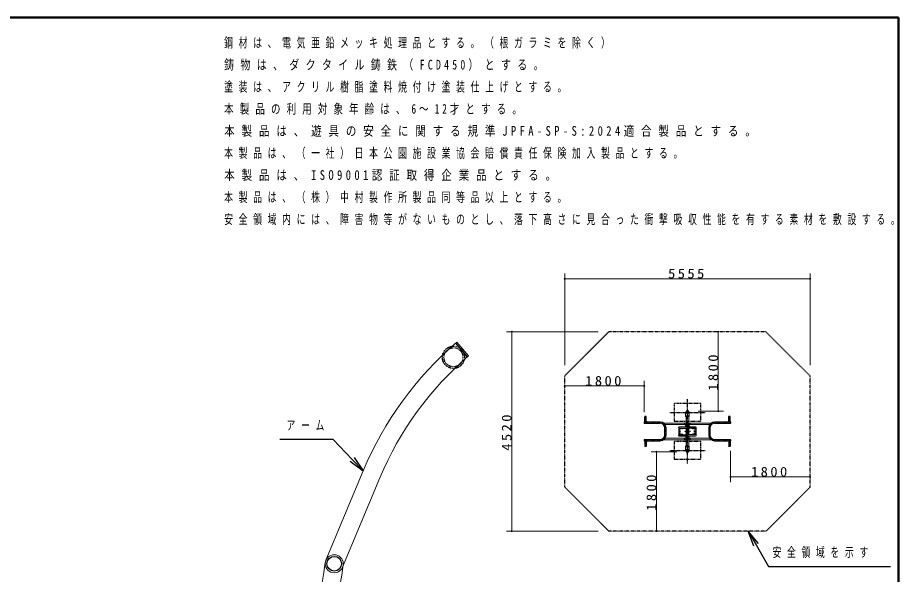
# Model space of a CAD drawing. Units: millimetres at full size, with parts at other scales. Extents: x -11724 to 0, y -2278 to 7380.
# Drawn here: x -4987 to 0, y 4226 to 7380 of the extents above; entities that cross this region are included whole.
import ezdxf

# ---------------------------------------------------------------- set-up
doc = ezdxf.new("R2010")
doc.units = ezdxf.units.MM
for name, pattern in [('USER2', [6, 3, -1, 1, -1]), ('USER3', [8, 3, -1, 1, -1, 1, -1]), ('USER4', [8, 5, -3])]:
    doc.linetypes.add(name, pattern=pattern)
for name, color, linetype, lineweight in [('A3図枠', 7, 'Continuous', 25), ('線', 2, 'Continuous', 25), ('補助', 2, 'Continuous', 25)]:
    doc.layers.add(name, color=color, linetype=linetype, lineweight=lineweight)
doc.styles.add('ＭＳ ゴシック', font='')
doc.styles.get('ＭＳ ゴシック').set_extended_font_data('MS Gothic')

# ---------------------------------------------------------------- blocks, each defined once
blk = doc.blocks.new('dimension_origin')
at = {"color": 0, "linetype": 'Continuous', "lineweight": -2}
blk.add_circle((0, 0), 1.25, dxfattribs=at)

msp = doc.modelspace()

# ---------------------------------------------------------------- linework, layer by layer
at = {"layer": 'A3図枠', "lineweight": 50}
for p, q in [((0, 7380), (-11550, 7380)), ((0, -630), (0, 7380))]:
    msp.add_line(p, q, dxfattribs=at)
at = {"layer": '線', "linetype": 'USER3'}
for p, q in [((-1888.894, 5351.179), (-1638.894, 5601.179)), ((-750, 5601.179), (-1638.894, 5601.179)), ((-750, 5601.179), (-500, 5351.179)), ((-1888.894, 4721.054), (-1888.894, 5351.179)), ((-500, 4721.054), (-500, 5351.179)), ((-1638.894, 4471.054), (-1888.894, 4721.054)), ((-500, 4721.054), (-750, 4471.054)), ((-750, 4471.054), (-1638.894, 4471.054))]:
    msp.add_line(p, q, dxfattribs=at)
at = {"layer": '線'}
for p, q in [((-2438.668, 5459.305), (-2504.951, 5536.833)), ((-1198.176, 5153.203), (-1198.176, 5153.929)), ((-1198.176, 5151.522), (-1198.176, 5150.518)), ((-1197.926, 5154.179), (-1190.926, 5154.179)), ((-1190.926, 5151.772), (-1197.926, 5151.772)), ((-1190.926, 5150.268), (-1197.926, 5150.268)), ((-1196.926, 5154.679), (-1196.926, 5154.179)), ((-1196.926, 5154.679), (-1191.926, 5154.679)), ((-1196.926, 5154.179), (-1191.926, 5154.179)), ((-1196.726, 5155.304), (-1192.126, 5155.304)), ((-1196.726, 5155.304), (-1196.726, 5154.679)), ((-1196.726, 5154.679), (-1192.126, 5154.679)), ((-1196.588, 5155.304), (-1196.588, 5155.554)), ((-1196.588, 5155.554), (-1192.263, 5155.554)), ((-1196.588, 5155.304), (-1192.263, 5155.304)), ((-1195.426, 5156.642), (-1193.426, 5156.642)), ((-1194.458, 5154.679), (-1194.626, 5155.304)), ((-1194.225, 5154.679), (-1194.393, 5155.304)), ((-1192.263, 5155.304), (-1192.263, 5155.554)), ((-1192.126, 5155.304), (-1192.126, 5154.679)), ((-1191.926, 5154.679), (-1191.926, 5154.179)), ((-1190.676, 5153.203), (-1190.676, 5153.929)), ((-1190.676, 5151.522), (-1190.676, 5150.518)), ((-1426.926, 5092.617), (-1436.926, 5092.617)), ((-1426.926, 5092.117), (-1436.926, 5092.117)), ((-1428.051, 5120.617), (-1435.801, 5120.617)), ((-1428.051, 5119.367), (-1435.801, 5119.367)), ((-1435.568, 5118.198), (-1433.457, 5120.309)), ((-1428.318, 5112.585), (-1435.568, 5119.835)), ((-1435.568, 5112.585), (-1428.318, 5119.835)), ((-1428.318, 5106.972), (-1435.568, 5114.222)), ((-1435.568, 5106.972), (-1428.318, 5114.222)), ((-1428.318, 5101.36), (-1435.568, 5108.61)), ((-1435.568, 5101.36), (-1428.318, 5108.61)), ((-1428.318, 5095.747), (-1435.568, 5102.997)), ((-1435.568, 5095.747), (-1428.318, 5102.997)), ((-1433.005, 5094.821), (-1435.568, 5097.384)), ((-1435.551, 5093.879), (-1435.551, 5119.117)), ((-1428.3, 5093.879), (-1435.551, 5093.879)), ((-1434.301, 5092.117), (-1434.301, 5090.367)), ((-1430.882, 5094.821), (-1428.318, 5097.384)), ((-1428.318, 5118.198), (-1430.43, 5120.309)), ((-1429.551, 5092.117), (-1429.551, 5090.367)), ((-1428.301, 5093.879), (-1428.301, 5119.117)), ((-1198.176, 5119.867), (-1198.176, 5123.617)), ((-1190.676, 5119.867), (-1190.676, 5123.617)), ((-951.926, 5092.617), (-961.926, 5092.617)), ((-951.926, 5092.117), (-961.926, 5092.117)), ((-953.051, 5120.617), (-960.801, 5120.617)), ((-953.051, 5119.367), (-960.801, 5119.367)), ((-960.568, 5118.198), (-958.457, 5120.309)), ((-953.318, 5112.585), (-960.568, 5119.835)), ((-960.568, 5112.585), (-953.318, 5119.835)), ((-953.318, 5106.972), (-960.568, 5114.222)), ((-960.568, 5106.972), (-953.318, 5114.222)), ((-953.318, 5101.36), (-960.568, 5108.61)), ((-960.568, 5101.36), (-953.318, 5108.61)), ((-953.318, 5095.747), (-960.568, 5102.997)), ((-960.568, 5095.747), (-953.318, 5102.997)), ((-958.005, 5094.821), (-960.568, 5097.384)), ((-960.551, 5093.879), (-960.551, 5119.117)), ((-953.3, 5093.879), (-960.551, 5093.879)), ((-959.301, 5092.117), (-959.301, 5090.367)), ((-955.882, 5094.821), (-953.318, 5097.384)), ((-953.318, 5118.198), (-955.43, 5120.309)), ((-954.551, 5092.117), (-954.551, 5090.367)), ((-953.301, 5093.879), (-953.301, 5119.117)), ((-1242.726, 5054.492), (-1242.726, 5017.742)), ((-1242.726, 5054.492), (-1198.846, 5054.492)), ((-1205.676, 5074.367), (-1183.176, 5074.367)), ((-1205.676, 5072.117), (-1205.676, 5074.367)), ((-1205.676, 5072.117), (-1183.176, 5072.117)), ((-1205.051, 5065.429), (-1183.801, 5065.429)), ((-1205.051, 5065.429), (-1205.051, 5062.017)), ((-1201.988, 5072.117), (-1201.988, 5065.429)), ((-1198.846, 5017.742), (-1198.846, 5054.492)), ((-1198.176, 5065.429), (-1198.176, 5072.117)), ((-1190.676, 5065.429), (-1190.676, 5072.117)), ((-1146.126, 5054.492), (-1190.005, 5054.492)), ((-1190.005, 5017.742), (-1190.005, 5054.492)), ((-1186.863, 5065.429), (-1186.863, 5072.117)), ((-1183.801, 5065.429), (-1183.801, 5062.017)), ((-1183.176, 5072.117), (-1183.176, 5074.367)), ((-1146.126, 5054.492), (-1146.126, 5017.742)), ((-1242.726, 5017.742), (-1198.846, 5017.742)), ((-1205.676, 5000.117), (-1183.176, 5000.117)), ((-1205.676, 4997.867), (-1205.676, 5000.117)), ((-1205.676, 4997.867), (-1183.176, 4997.867)), ((-1205.051, 5006.804), (-1205.051, 5010.217)), ((-1205.051, 5006.804), (-1183.801, 5006.804)), ((-1201.988, 5006.804), (-1201.988, 5000.117)), ((-1198.176, 5000.117), (-1198.176, 5006.804)), ((-1190.676, 5000.117), (-1190.676, 5006.804)), ((-1146.126, 5017.742), (-1190.005, 5017.742)), ((-1186.863, 5000.117), (-1186.863, 5006.804)), ((-1183.801, 5006.804), (-1183.801, 5010.217)), ((-1183.176, 4997.867), (-1183.176, 5000.117)), ((-1426.926, 4980.117), (-1436.926, 4980.117)), ((-1426.926, 4979.617), (-1436.926, 4979.617)), ((-1428.051, 4952.867), (-1435.801, 4952.867)), ((-1428.051, 4951.617), (-1435.801, 4951.617)), ((-1435.568, 4972.268), (-1430.425, 4977.412)), ((-1428.318, 4966.656), (-1435.568, 4973.906)), ((-1435.568, 4966.656), (-1428.318, 4973.906)), ((-1428.318, 4961.043), (-1435.568, 4968.293)), ((-1435.568, 4961.043), (-1428.318, 4968.293)), ((-1428.318, 4955.43), (-1435.568, 4962.68)), ((-1435.568, 4955.43), (-1428.318, 4962.68)), ((-1430.425, 4951.924), (-1435.568, 4957.068)), ((-1435.551, 4978.354), (-1435.551, 4953.117)), ((-1428.301, 4978.354), (-1435.551, 4978.354)), ((-1434.301, 4981.867), (-1434.301, 4980.117)), ((-1428.318, 4972.268), (-1433.462, 4977.412)), ((-1433.462, 4951.924), (-1428.318, 4957.068)), ((-1429.551, 4981.867), (-1429.551, 4980.117)), ((-1428.301, 4978.354), (-1428.301, 4953.117)), ((-1198.176, 4952.367), (-1198.176, 4948.617)), ((-1190.676, 4952.367), (-1190.676, 4948.617)), ((-951.926, 4980.117), (-961.926, 4980.117)), ((-951.926, 4979.617), (-961.926, 4979.617)), ((-953.051, 4952.867), (-960.801, 4952.867)), ((-953.051, 4951.617), (-960.801, 4951.617)), ((-960.568, 4972.268), (-955.425, 4977.412)), ((-953.318, 4966.656), (-960.568, 4973.906)), ((-960.568, 4966.656), (-953.318, 4973.906)), ((-953.318, 4961.043), (-960.568, 4968.293)), ((-960.568, 4961.043), (-953.318, 4968.293)), ((-953.318, 4955.43), (-960.568, 4962.68)), ((-960.568, 4955.43), (-953.318, 4962.68)), ((-955.425, 4951.924), (-960.568, 4957.068)), ((-960.551, 4978.354), (-960.551, 4953.117)), ((-953.301, 4978.354), (-960.551, 4978.354)), ((-959.301, 4981.867), (-959.301, 4980.117)), ((-953.318, 4972.268), (-958.462, 4977.412)), ((-958.462, 4951.924), (-953.318, 4957.068)), ((-954.551, 4981.867), (-954.551, 4980.117)), ((-953.301, 4978.354), (-953.301, 4953.117)), ((-1198.176, 4920.711), (-1198.176, 4921.715)), ((-1198.176, 4919.031), (-1198.176, 4918.304)), ((-1190.926, 4921.965), (-1197.926, 4921.965)), ((-1190.926, 4920.461), (-1197.926, 4920.461)), ((-1197.926, 4918.054), (-1190.926, 4918.054)), ((-1196.926, 4917.554), (-1196.926, 4918.054)), ((-1196.926, 4918.054), (-1191.926, 4918.054)), ((-1196.926, 4917.554), (-1191.926, 4917.554)), ((-1196.726, 4917.554), (-1192.126, 4917.554)), ((-1196.726, 4916.929), (-1196.726, 4917.554)), ((-1196.726, 4916.929), (-1192.126, 4916.929)), ((-1196.588, 4916.929), (-1196.588, 4916.679)), ((-1196.588, 4916.929), (-1192.263, 4916.929)), ((-1196.588, 4916.679), (-1192.263, 4916.679)), ((-1195.426, 4915.592), (-1193.426, 4915.592)), ((-1194.458, 4917.554), (-1194.626, 4916.929)), ((-1194.225, 4917.554), (-1194.393, 4916.929)), ((-1192.263, 4916.929), (-1192.263, 4916.679)), ((-1192.126, 4916.929), (-1192.126, 4917.554)), ((-1191.926, 4917.554), (-1191.926, 4918.054)), ((-1190.676, 4920.711), (-1190.676, 4921.715)), ((-1190.676, 4919.031), (-1190.676, 4918.304))]:
    msp.add_line(p, q, dxfattribs=at)
at = {"layer": '線', "color": 7, "lineweight": 13}
for p, q in [((-2433.423, 5463.789), (-2499.706, 5541.316)), ((-1204.468, 5120.242), (-1204.468, 5143.636)), ((-1184.383, 5120.242), (-1184.383, 5143.636)), ((-1348.676, 5090.367), (-1437.477, 5090.367)), ((-1184.758, 5119.867), (-1204.093, 5119.867)), ((-1201.988, 5119.867), (-1201.988, 5083.117)), ((-1186.863, 5083.117), (-1186.863, 5119.867)), ((-1040.176, 5090.367), (-951.443, 5090.367)), ((-1348.676, 5081.867), (-1437.477, 5081.867)), ((-1327.862, 5083.117), (-1060.989, 5083.117)), ((-1323.676, 5056.867), (-1323.676, 5015.367)), ((-1320.264, 5074.617), (-1068.587, 5074.617)), ((-1315.176, 5056.867), (-1315.176, 5015.367)), ((-1241.026, 5062.017), (-1147.826, 5062.017)), ((-1241.026, 5055.217), (-1197.826, 5055.217)), ((-1195.938, 5056.651), (-1197.826, 5055.217)), ((-1197.826, 5017.017), (-1197.826, 5055.217)), ((-1191.026, 5055.217), (-1192.913, 5056.651)), ((-1191.026, 5017.017), (-1191.026, 5055.217)), ((-1191.026, 5055.217), (-1147.826, 5055.217)), ((-1073.676, 5056.867), (-1073.676, 5015.367)), ((-1065.176, 5056.867), (-1065.176, 5015.367)), ((-1040.176, 5081.867), (-951.443, 5081.867)), ((-1348.676, 4990.367), (-1437.477, 4990.367)), ((-1327.862, 4989.117), (-1060.989, 4989.117)), ((-1320.264, 4997.617), (-1068.587, 4997.617)), ((-1241.026, 5017.017), (-1197.826, 5017.017)), ((-1241.026, 5010.217), (-1147.826, 5010.217)), ((-1201.988, 4989.117), (-1201.988, 4952.367)), ((-1195.938, 5015.582), (-1197.826, 5017.017)), ((-1191.026, 5017.017), (-1192.913, 5015.582)), ((-1191.026, 5017.017), (-1147.826, 5017.017)), ((-1186.863, 4952.367), (-1186.863, 4989.117)), ((-1040.176, 4990.367), (-951.417, 4990.367)), ((-1348.676, 4981.867), (-1437.477, 4981.867)), ((-1204.468, 4951.992), (-1204.468, 4928.597)), ((-1184.758, 4952.367), (-1204.093, 4952.367)), ((-1184.383, 4951.992), (-1184.383, 4928.597)), ((-1040.176, 4981.867), (-951.417, 4981.867)), ((-3241.146, 4306.438), (-3029.825, 4813.138)), ((-3147.006, 4267.176), (-2935.684, 4773.876))]:
    msp.add_line(p, q, dxfattribs=at)
at = {"layer": '線', "color": 20, "linetype": 'USER2'}
for p, q in [((-1194.426, 4853.617), (-1194.426, 5218.617)), ((-1294.426, 5143.617), (-1094.426, 5143.617)), ((-1205.738, 5143.617), (-1183.113, 5143.617)), ((-1348.676, 5086.117), (-1442.05, 5086.117)), ((-1319.426, 5056.867), (-1319.426, 5015.367)), ((-1069.426, 5056.867), (-1069.426, 5015.367)), ((-1040.176, 5086.117), (-946.801, 5086.117)), ((-1176.593, 5036.117), (-1212.258, 5036.117)), ((-1205.676, 5036.117), (-1183.176, 5036.117)), ((-1348.676, 4986.117), (-1442.05, 4986.117)), ((-1194.426, 4939.929), (-1194.426, 4917.304)), ((-1040.176, 4986.117), (-946.801, 4986.117)), ((-1294.426, 4928.617), (-1094.426, 4928.617))]:
    msp.add_line(p, q, dxfattribs=at)
at = {"layer": '線', "color": 4, "linetype": 'USER4'}
for p, q in [((-1241.608, 5016.966), (-1241.608, 5055.267)), ((-1234.808, 5017.017), (-1234.808, 5055.217)), ((-1213.396, 5076.867), (-1213.396, 5074.617)), ((-1213.396, 5076.867), (-1175.455, 5076.867)), ((-1201.988, 5065.429), (-1201.988, 5006.804)), ((-1186.863, 5006.804), (-1186.863, 5065.429)), ((-1175.455, 5076.867), (-1175.455, 5074.617)), ((-1154.043, 5017.017), (-1154.043, 5055.217)), ((-1147.243, 5016.966), (-1147.243, 5055.267)), ((-1213.396, 4995.367), (-1213.396, 4997.617)), ((-1213.396, 4995.367), (-1175.455, 4995.367)), ((-1175.455, 4995.367), (-1175.455, 4997.617))]:
    msp.add_line(p, q, dxfattribs=at)
for points in [[(-1269.426, 5193.617), (-1269.426, 5093.617), (-1119.426, 5093.617), (-1119.426, 5193.617)], [(-1269.426, 4978.617), (-1269.426, 4878.617), (-1119.426, 4878.617), (-1119.426, 4978.617)]]:
    msp.add_lwpolyline(points, close=True, dxfattribs=at)
at = {"layer": '線', "linetype": 'USER3'}
for radius in [63, 54]:
    msp.add_circle((-2519.076, 5455.941), radius, dxfattribs=at)
at = {"layer": '線', "color": 4, "linetype": 'USER4'}
for centre, radius in [((-1194.426, 5143.617), 7.562), ((-1194.426, 5042.742), 5.625), ((-1194.426, 5029.492), 5.625), ((-1194.426, 4928.617), 7.562)]:
    msp.add_circle(centre, radius, dxfattribs=at)
at = {"layer": '線'}
for centre, radius in [((-1194.426, 5123.617), 2.5), ((-1194.426, 5123.617), 2.163), ((-1194.426, 4948.617), 2.5), ((-1194.426, 4948.617), 2.163), ((-3194.076, 4286.807), 41.4)]:
    msp.add_circle(centre, radius, dxfattribs=at)
at = {"layer": '線', "color": 7, "lineweight": 13}
msp.add_circle((-3194.076, 4286.807), 51, dxfattribs=at)
for centre, radius, start, end in [((-1238.38, 4066.007), 1941, 130.52904, 157.36121), ((-1238.38, 4066.007), 1839, 130.52904, 157.36121), ((-1194.426, 5143.636), 10.043, 0, 180), ((-1348.676, 5056.867), 33.5, 0, 90), ((-1204.093, 5120.242), 0.375, 180, 270), ((-1184.758, 5120.242), 0.375, 270, 0), ((-1040.176, 5056.867), 33.5, 90, 180), ((-1348.676, 5056.867), 25, 0, 90), ((-1241.026, 5058.617), 3.4, 90, 270), ((-1194.426, 5054.66), 2.5, 52.76942, 127.23058), ((-1147.826, 5058.617), 3.4, 270, 90), ((-1040.176, 5056.867), 25, 90, 180), ((-1348.676, 5015.367), 33.5, 270, 0), ((-1348.676, 5015.367), 25, 270, 0), ((-1241.026, 5013.617), 3.4, 90, 270), ((-1194.426, 5017.573), 2.5, 232.76942, 307.23058), ((-1147.826, 5013.617), 3.4, 270, 90), ((-1040.176, 5015.367), 33.5, 180, 270), ((-1040.176, 5015.367), 25, 180, 270), ((-1204.093, 4951.992), 0.375, 90, 180), ((-1184.758, 4951.992), 0.375, 0, 90), ((-1194.426, 4928.597), 10.043, 180, 0), ((-5119.027, 4535.896), 1890, 324.8719, 352.6269), ((-5119.027, 4535.896), 1992, 325.54824, 352.6269)]:
    msp.add_arc(centre, radius, start, end, dxfattribs=at)
at = {"layer": '線'}
for centre, radius, start, end in [((-1198.551, 5153.203), 0.375, 293.3262, 0), ((-1198.551, 5150.518), 0.375, 293.3262, 0), ((-1197.926, 5153.929), 0.25, 90, 180), ((-1197.926, 5151.522), 0.25, 90, 180), ((-1197.926, 5150.518), 0.25, 180, 270), ((-1194.426, 5154.408), 2.448, 114.11411, 152.06758), ((-1194.426, 5154.408), 2.448, 27.93242, 65.88589), ((-1190.926, 5153.929), 0.25, 0, 90), ((-1190.926, 5151.522), 0.25, 0, 90), ((-1190.926, 5150.518), 0.25, 270, 0), ((-1190.301, 5153.203), 0.375, 180, 246.6738), ((-1190.301, 5150.518), 0.375, 180, 246.6738), ((-1436.926, 5092.367), 0.25, 90, 270), ((-1436.801, 5093.867), 1.25, 270, 0.56184), ((-1435.801, 5119.992), 0.625, 90, 270), ((-1435.801, 5119.117), 0.25, 0, 90), ((-1428.051, 5119.117), 0.25, 90, 180), ((-1427.051, 5093.867), 1.25, 179.43816, 270), ((-1428.051, 5119.992), 0.625, 270, 90), ((-1426.926, 5092.367), 0.25, 270, 90), ((-1194.426, 5123.617), 3.75, 0, 180), ((-961.926, 5092.367), 0.25, 90, 270), ((-961.801, 5093.867), 1.25, 270, 0.56184), ((-960.801, 5119.992), 0.625, 90, 270), ((-960.801, 5119.117), 0.25, 0, 90), ((-953.051, 5119.117), 0.25, 90, 180), ((-952.051, 5093.867), 1.25, 179.43816, 270), ((-953.051, 5119.992), 0.625, 270, 90), ((-951.926, 5092.367), 0.25, 270, 90), ((-1436.926, 4979.867), 0.25, 90, 270), ((-1436.801, 4978.367), 1.25, 359.43816, 90), ((-1435.801, 4952.242), 0.625, 90, 270), ((-1435.801, 4953.117), 0.25, 270, 0), ((-1427.051, 4978.367), 1.25, 90, 180.56184), ((-1428.051, 4953.117), 0.25, 180, 270), ((-1428.051, 4952.242), 0.625, 270, 90), ((-1426.926, 4979.867), 0.25, 270, 90), ((-1194.426, 4948.617), 3.75, 180, 0), ((-961.926, 4979.867), 0.25, 90, 270), ((-961.801, 4978.367), 1.25, 359.43816, 90), ((-960.801, 4952.242), 0.625, 90, 270), ((-960.801, 4953.117), 0.25, 270, 0), ((-952.051, 4978.367), 1.25, 90, 180.56184), ((-953.051, 4953.117), 0.25, 180, 270), ((-953.051, 4952.242), 0.625, 270, 90), ((-951.926, 4979.867), 0.25, 270, 90), ((-1198.551, 4921.715), 0.375, 0, 66.6738), ((-1198.551, 4919.031), 0.375, 0, 66.6738), ((-1197.926, 4921.715), 0.25, 90, 180), ((-1197.926, 4920.711), 0.25, 180, 270), ((-1197.926, 4918.304), 0.25, 180, 270), ((-1194.426, 4917.826), 2.448, 207.93242, 245.88589), ((-1194.426, 4917.826), 2.448, 294.11411, 332.06758), ((-1190.926, 4921.715), 0.25, 0, 90), ((-1190.926, 4920.711), 0.25, 270, 0), ((-1190.926, 4918.304), 0.25, 270, 0), ((-1190.301, 4921.715), 0.375, 113.3262, 180), ((-1190.301, 4919.031), 0.375, 113.3262, 180)]:
    msp.add_arc(centre, radius, start, end, dxfattribs=at)
at = {"layer": '線', "color": 20, "linetype": 'USER2'}
for centre, start, end in [((-1348.676, 5056.867), 0, 90), ((-1040.176, 5056.867), 90, 180), ((-1348.676, 5015.367), 270, 0), ((-1040.176, 5015.367), 180, 270)]:
    msp.add_arc(centre, 29.25, start, end, dxfattribs=at)
at = {"layer": '線', "color": 7, "lineweight": 13}
for centre, major_axis, start_param, end_param in [((-1437.477, 5086.117), (0, 4.25), 6.28318531, 9.42477796), ((-951.443, 5086.117), (0, 4.25), 3.14159265, 6.28318531), ((-1437.477, 4986.117), (0, -4.25), 3.14159265, 6.28318531), ((-951.417, 4986.117), (0, -4.25), 6.28318531, 9.42477796)]:
    msp.add_ellipse(centre, major_axis=major_axis, ratio=0.333329, start_param=start_param, end_param=end_param, dxfattribs=at)
at = {"layer": '線'}
for centre, major_axis, start_param, end_param in [((-1436.935, 5086.117), (0, 4.25), 6.28318531, 9.42477796), ((-951.985, 5086.117), (0, 4.25), 3.14159265, 6.28318531), ((-1436.935, 4986.117), (0, -4.25), 3.14159265, 6.28318531), ((-951.959, 4986.117), (0, -4.25), 6.28318531, 9.42477796)]:
    msp.add_ellipse(centre, major_axis=major_axis, ratio=0.333249, start_param=start_param, end_param=end_param, dxfattribs=at)
for centre, ratio in [((-1240.338, 5051.992), 0.32528), ((-1224.293, 5051.992), 0.780835), ((-1201.382, 5051.992), 0.991809), ((-1187.469, 5051.992), 0.991809), ((-1164.558, 5051.992), 0.780835), ((-1148.513, 5051.992), 0.32528), ((-1240.338, 5020.242), 0.32528), ((-1224.293, 5020.242), 0.780835), ((-1201.382, 5020.242), 0.991809), ((-1187.469, 5020.242), 0.991809), ((-1164.558, 5020.242), 0.780835), ((-1148.513, 5020.242), 0.32528)]:
    msp.add_ellipse(centre, major_axis=(0, -1.5), ratio=ratio, dxfattribs=at)
at = {"layer": '補助', "lineweight": 13}
for p, q in [((-1888.894, 5411.179), (-1888.894, 5931.179)), ((-1888.894, 5901.179), (-500, 5901.179)), ((-500, 5411.179), (-500, 5931.179)), ((-1698.894, 5601.179), (-2218.894, 5601.179)), ((-2188.894, 4471.054), (-2188.894, 5601.179)), ((-1019.426, 5601.179), (-1019.426, 5151.179)), ((-1888.894, 5293.617), (-1438.894, 5293.617)), ((-1438.894, 5146.117), (-1438.894, 5323.617)), ((-1134.426, 5151.179), (-989.426, 5151.179)), ((-1254.426, 4921.054), (-1399.426, 4921.054)), ((-1369.426, 4471.054), (-1369.426, 4921.054)), ((-950.026, 4926.117), (-950.026, 4748.617)), ((-500, 4778.617), (-950.026, 4778.617)), ((-1698.894, 4471.054), (-2218.894, 4471.054))]:
    msp.add_line(p, q, dxfattribs=at)
at = {"layer": '補助'}
for p, q in [((-3229.728, 4989.942), (-3501.141, 4989.942)), ((-3199.728, 4989.942), (-3229.728, 4989.942)), ((-3092.186, 4878.031), (-3199.728, 4989.942)), ((-3081.37, 4888.425), (-3029.825, 4813.138)), ((-3103.001, 4867.638), (-3029.825, 4813.138)), ((-3029.825, 4813.138), (-3092.186, 4878.031)), ((-817.99, 4385.612), (-850, 4471.054)), ((-792.01, 4400.612), (-850, 4471.054)), ((-850, 4471.054), (-805, 4393.112)), ((-805, 4393.112), (-734.53, 4271.054)), ((-734.53, 4271.054), (-704.53, 4271.054)), ((-704.53, 4271.054), (-45.313, 4271.054))]:
    msp.add_line(p, q, dxfattribs=at)

# ---------------------------------------------------------------- block references
at = {"layer": '補助', "lineweight": 13, "xscale": 2, "yscale": 2}
for p in [(-1888.894, 5901.179), (-1888.894, 5293.617), (-950.026, 4778.617)]:
    msp.add_blockref('dimension_origin', p, dxfattribs=at)
for p, rotation in [((-500, 5901.179), 180), ((-2188.894, 5601.179), 270), ((-1019.426, 5601.179), 270), ((-1438.894, 5293.617), 180), ((-1019.426, 5151.179), 90), ((-1369.426, 4921.054), 270), ((-500, 4778.617), 180), ((-2188.894, 4471.054), 90), ((-1369.426, 4471.054), 90)]:
    msp.add_blockref('dimension_origin', p, dxfattribs=dict(at, rotation=rotation))

# ---------------------------------------------------------------- texts
at = {"layer": '補助', "char_height": 54.99, "style": 'ＭＳ ゴシック'}
for s, insert, attachment_point in [('\\T1.64;\\W0.65;鋼材は、電気亜鉛メッキ処理品とする。（根ガラミを除く）', (-3817.343, 7265.906), 1), ('\\T1.64;\\W0.75;鋳物は、ダクタイル鋳鉄（FCD450）とする。', (-3817.343, 7140.906), 1), ('\\T1.64;\\W0.65;塗装は、アクリル樹脂塗料焼付け塗装仕上げとする。', (-3817.343, 7015.906), 1), ('\\T1.64;\\W0.7;本製品の利用対象年齢は、6～12才とする。', (-3817.343, 6890.906), 1), ('\\T1.64;\\W0.8;本製品は、遊具の安全に関する規準JPFA-SP-S:2024適合製品とする。', (-3817.343, 6765.906), 1), ('\\T1.64;\\W0.65;本製品は、（一社）日本公園施設業協会賠償責任保険加入製品とする。', (-3817.343, 6640.906), 1), ('\\T1.64;\\W0.8;本製品は、ISO9001認証取得企業品とする。', (-3817.343, 6515.906), 1), ('\\T1.64;\\W0.65;本製品は、（株）中村製作所製品同等品以上とする。', (-3817.343, 6390.906), 1), ('\\T1.64;\\W0.65;安全領域内には、障害物等がないものとし、落下高さに見合った衝撃吸収性能を有する素材を敷設する。', (-3817.343, 6265.906), 1), ('\\T1.33;\\W1.1;5555', (-1194.447, 5902.179), 8), ('\\T1.33;\\W1.1;1800', (-1663.894, 5294.617), 8), ('\\T1.64;\\W0.65;アーム', (-3464.478, 5098.692), 1), ('\\T1.33;\\W1.1;1800', (-725.013, 4779.617), 8), ('\\T1.64;\\W0.65;安全領域を示す', (-712.78, 4379.804), 1)]:
    msp.add_mtext(s, dxfattribs=dict(at, insert=insert, attachment_point=attachment_point))
at = {"layer": '補助', "char_height": 54.99, "attachment_point": 8, "rotation": 90, "style": 'ＭＳ ゴシック'}
for s, insert in [('\\T1.33;\\W1.1;1800', (-1020.426, 5376.179)), ('\\T1.33;\\W1.1;4520', (-2189.894, 5036.117)), ('\\T1.33;\\W1.1;1800', (-1370.426, 4696.054))]:
    msp.add_mtext(s, dxfattribs=dict(at, insert=insert))

doc.saveas('drawing.dxf')
